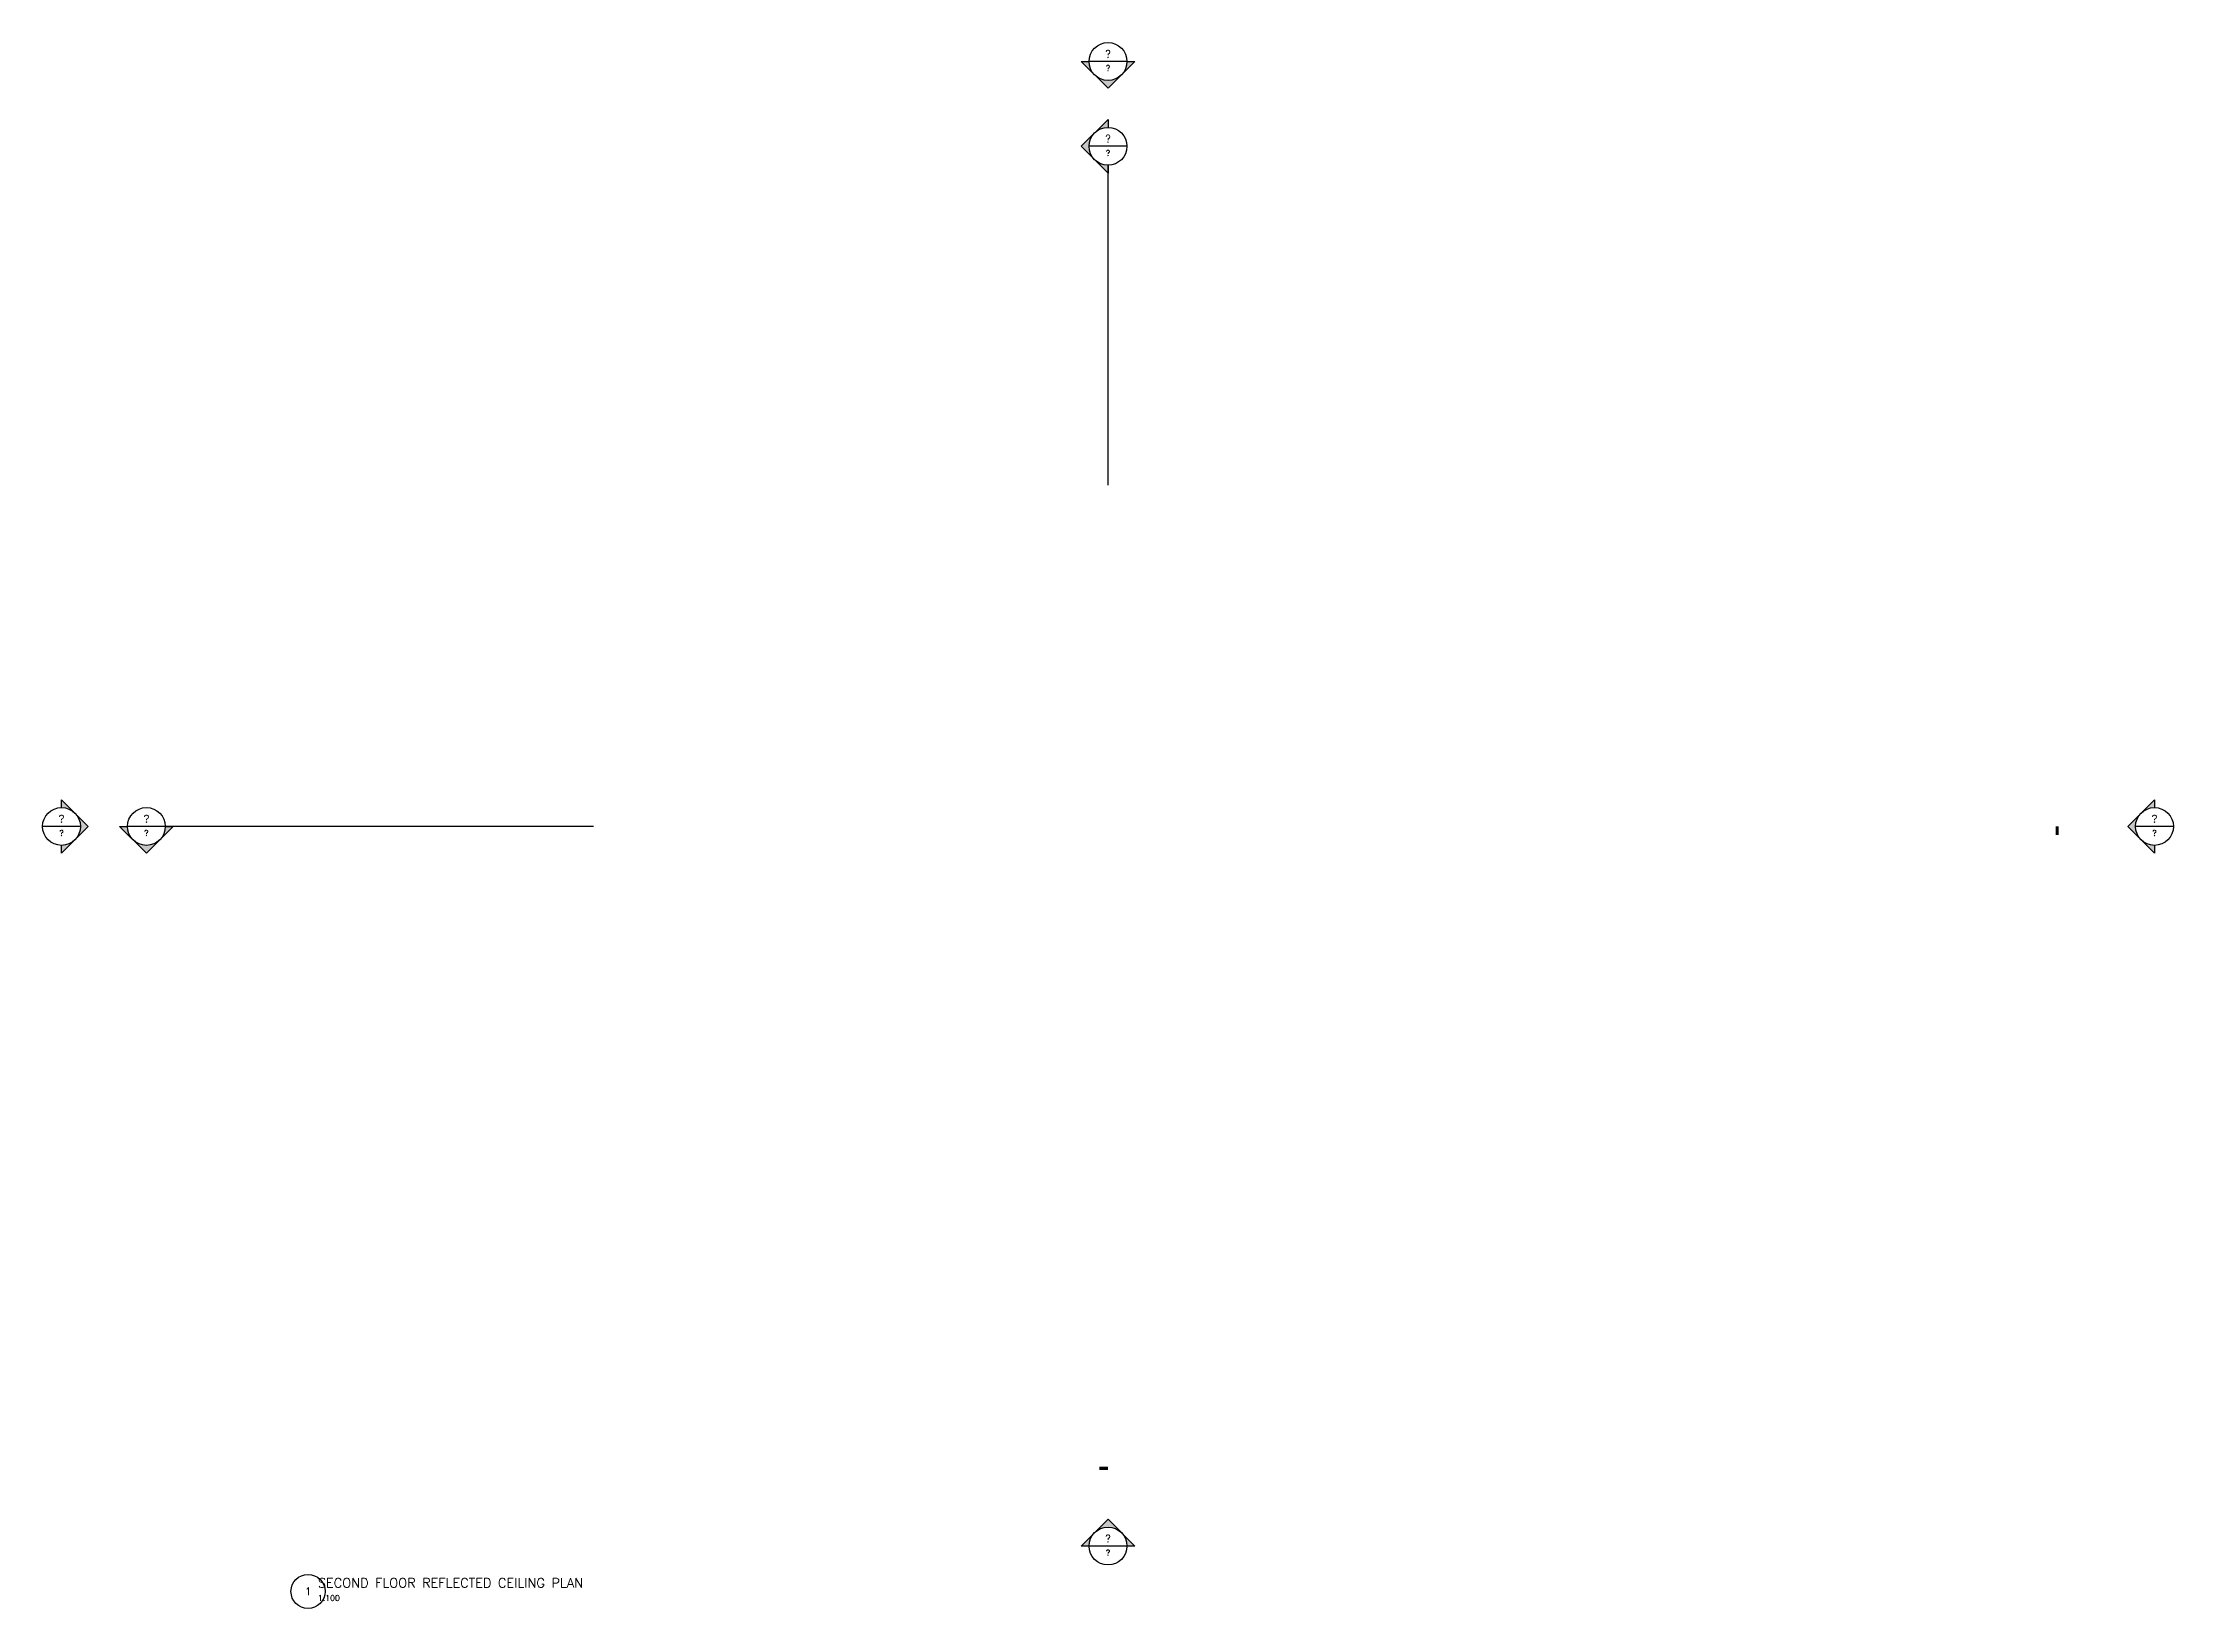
# Model space of a CAD drawing. Header units: millimetres. Extents: x 2725 to 101275, y 2812 to 75275.
import ezdxf
from ezdxf.enums import TextEntityAlignment as Align

# ---------------------------------------------------------------- set-up
doc = ezdxf.new("R2010")
doc.units = ezdxf.units.MM
doc.header["$LTSCALE"] = 0.5
for name, color, linetype in [('A-ElevMark-T', 143, 'Continuous'), ('A-SectMark-T', 243, 'Continuous'), ('A-Title-T', 111, 'Continuous')]:
    doc.layers.add(name, color=color, linetype=linetype)
doc.styles.add('RomanS', font='romans.shx')

# ---------------------------------------------------------------- blocks, each defined once
blk = doc.blocks.new('Anno_Elevation_A2')
at = {"color": 0, "linetype": 'ByBlock', "lineweight": -2}
blk.add_line((2.5, 0), (-2.5, 0), dxfattribs=at)
blk.add_circle((0, 0), 2.5, dxfattribs=at)
at = {"color": 0, "linetype": 'ByBlock', "lineweight": -2, "style": 'RomanS'}
blk.add_attdef('NUMBER', text='', height=1, dxfattribs=at).set_placement((0, 0.5), align=Align.CENTER)
blk.add_attdef('SHEET', text='', height=0.75, dxfattribs=at).set_placement((0, -0.5), align=Align.TOP_CENTER)
blk = doc.blocks.new('Anno_Arrow_A2')
at = {"linetype": 'ByBlock', "lineweight": -2}
h = blk.add_hatch(color=0, dxfattribs=at)
h.paths.add_polyline_path([(-1.77, 1.77), (-3.54, 0), (-2.5, 0, -0.198912)])
h.paths.add_polyline_path([(0, 3.54), (-1.77, 1.77, -0.414214), (1.77, 1.77)])
h.paths.add_polyline_path([(2.37, 1.16), (2.25, 1.1, -0.114349), (2.5, 0), (3.54, 0)])
h.paths.add_polyline_path([(1.77, 1.77, -0.082683), (2.25, 1.1), (2.37, 1.16)])
at = {"color": 0, "linetype": 'ByBlock', "lineweight": -2}
blk.add_lwpolyline([(-2.5, 0), (-3.54, 0), (0, 3.54), (3.54, 0), (2.5, 0)], dxfattribs=at)
blk = doc.blocks.new('Anno_Section_A2')
at = {"color": 0, "linetype": 'ByBlock', "lineweight": -2}
blk.add_line((2.5, 0), (-2.5, 0), dxfattribs=at)
blk.add_circle((0, 0), 2.5, dxfattribs=at)
at = {"color": 0, "linetype": 'ByBlock', "lineweight": -2, "style": 'RomanS'}
blk.add_attdef('NUMBER', text='', height=1, dxfattribs=at).set_placement((0, 0.5), align=Align.CENTER)
blk.add_attdef('SHEET', text='', height=0.75, dxfattribs=at).set_placement((0, -0.5), align=Align.TOP_CENTER)
blk = doc.blocks.new('Anno_Title_A1')
at = {"color": 0, "linetype": 'ByBlock', "lineweight": -2}
blk.add_circle((0, 0), 2.25, dxfattribs=at)
blk.add_circle((0, 0), 2.25, dxfattribs=at)
at = {"color": 0, "linetype": 'ByBlock', "lineweight": -2, "style": 'RomanS'}
blk.add_attdef('NUMBER', text='', height=1, dxfattribs=at).set_placement((0, 0), align=Align.MIDDLE)
blk = doc.blocks.new('Anno_Title_T1')
at = {"color": 0, "linetype": 'ByBlock', "lineweight": -2, "style": 'RomanS'}
blk.add_attdef('TITLE', (1.31, 0.5), '', height=1.25, dxfattribs=at)
blk.add_attdef('SCALE', text='', height=0.75, dxfattribs=at).set_placement((1.31, -0.5), align=Align.TOP_LEFT)

msp = doc.modelspace()

# ---------------------------------------------------------------- linework, layer by layer
at = {"layer": 'A-SectMark-T'}
for points in [[(52000, 54800), (52000, 69600)], [(28200, 39000), (8400, 39000)]]:
    msp.add_lwpolyline(points, dxfattribs=at)
for points in [[(95900, 38600, 150, 150, 0), (95900, 39000, 0, 0, 0), (76100, 39000, 0, 0, 0)], [(51600, 9300, 150, 150, 0), (52000, 9300, 0, 0, 0), (52000, 24100, 0, 0, 0)]]:
    msp.add_lwpolyline(points, format="xyseb", dxfattribs=at)
at = {"layer": 'A-Title-T'}
msp.add_lwpolyline([(15788, 3600, 1.97, 1.97, 0), (55000, 3600, 1.97, 1.97, 0)], format="xyseb", dxfattribs=at)

# ---------------------------------------------------------------- block references
at = {"layer": 'A-ElevMark-T', "xscale": 350, "yscale": 350, "zscale": 350}
for p in [(52000, 74400), (3600, 39000), (100400, 39000), (52000, 5700)]:
    msp.add_blockref('Anno_Elevation_A2', p, dxfattribs=at).add_auto_attribs({'SHEET': '?', 'NUMBER': '?'})
for p, rotation in [((52000, 74400), 180), ((3600, 39000), 270), ((100400, 39000), 90)]:
    msp.add_blockref('Anno_Arrow_A2', p, dxfattribs=dict(at, rotation=rotation))
msp.add_blockref('Anno_Arrow_A2', (52000, 5700), dxfattribs=at)
at = {"layer": 'A-SectMark-T', "xscale": 350, "yscale": 350, "zscale": 350}
for p, rotation in [((52000, 70475), 90), ((7525, 39000), 180)]:
    msp.add_blockref('Anno_Arrow_A2', p, dxfattribs=dict(at, rotation=rotation))
for p in [(52000, 70475), (7525, 39000)]:
    msp.add_blockref('Anno_Section_A2', p, dxfattribs=at).add_auto_attribs({'SHEET': '?', 'NUMBER': '?'})
at = {"layer": 'A-Title-T', "xscale": 350, "yscale": 350, "zscale": 350}
for name, values in [('Anno_Title_A1', {'NUMBER': '1'}), ('Anno_Title_T1', {'SCALE': '1:100', 'TITLE': 'SECOND FLOOR REFLECTED CEILING PLAN'})]:
    msp.add_blockref(name, (15000, 3600), dxfattribs=at).add_auto_attribs(values)

doc.saveas('drawing.dxf')
